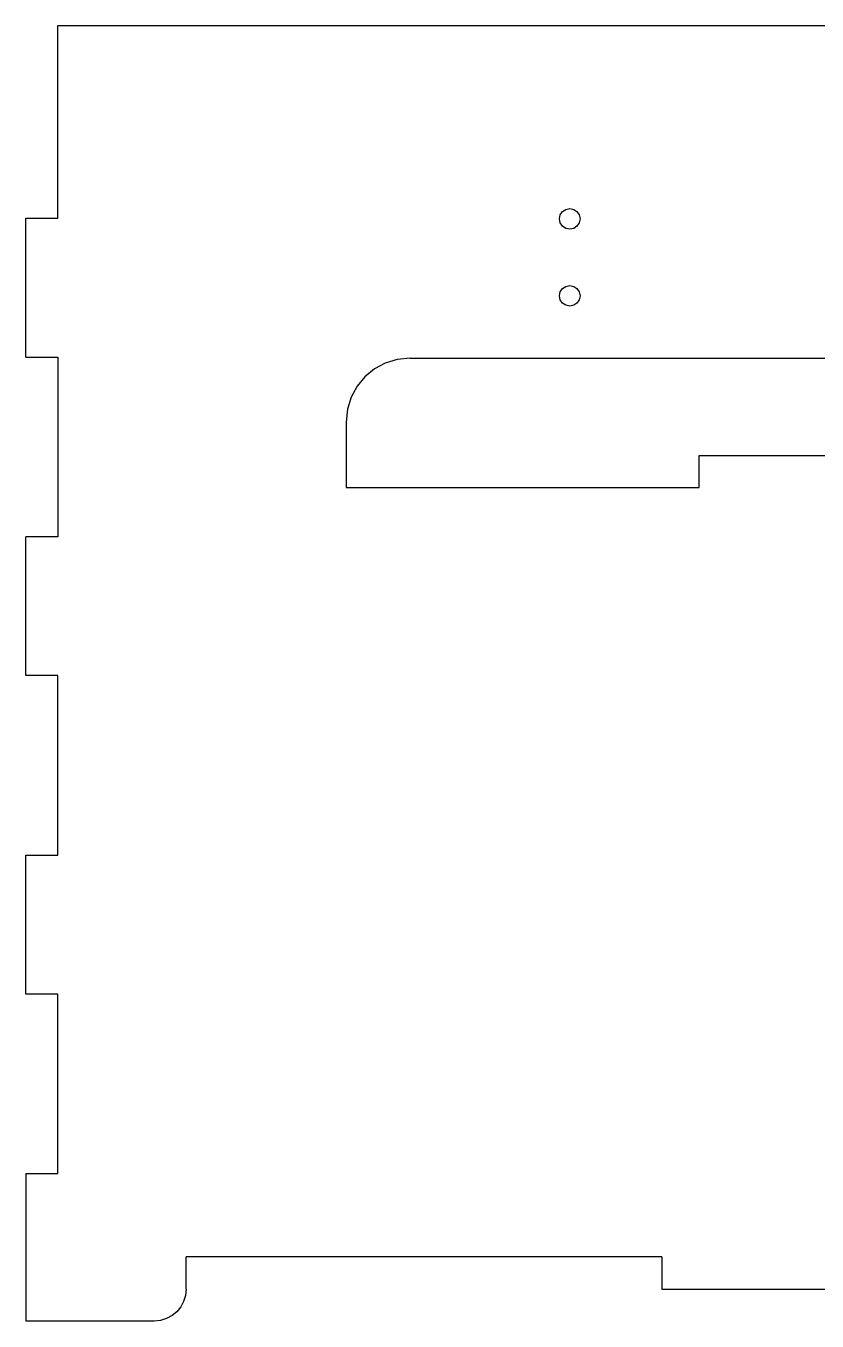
# Model space of a CAD drawing. Extents: x -1 to 616, y -329 to 382.
# Drawn here: x 11.7 to 143.3, y -164 to 51.5 of the extents above; entities that cross this region are included whole.
import ezdxf

# ---------------------------------------------------------------- set-up
doc = ezdxf.new("R2010")
doc.units = 0

msp = doc.modelspace()

# ---------------------------------------------------------------- linework, layer by layer
at = {"layer": 'D_U+00E9coupe V5'}
for p, q in [((368.997, 51.5062), (16.9973, 51.5062)), ((16.9973, 19.5062), (16.9973, 51.5062)), ((11.6639, 19.5062), (16.9973, 19.5062)), ((11.6639, -3.60485), (11.6639, 19.5062)), ((100.43866, 19.399), (100.572779, 20.063313)), ((100.572779, 18.734693), (100.43866, 19.399)), ((100.572779, 20.063313), (100.938536, 20.605802)), ((100.938536, 20.605802), (101.481027, 20.971559)), ((101.481027, 20.971559), (102.14535, 21.10568)), ((102.14535, 21.10568), (102.809652, 20.971559)), ((102.809652, 20.971559), (103.352131, 20.605801)), ((103.352131, 20.605801), (103.717882, 20.063313)), ((103.852, 19.399), (103.717881, 18.734691)), ((103.717882, 20.063313), (103.852, 19.399)), ((103.852, 19.399), (103.852, 19.399)), ((103.852, 19.399), (103.852, 19.399)), ((100.938536, 18.192214), (100.572779, 18.734693)), ((101.481027, 17.826466), (100.938536, 18.192214)), ((102.14535, 17.69235), (101.481027, 17.826466)), ((102.80965, 17.826466), (102.14535, 17.69235)), ((103.352129, 18.192213), (102.80965, 17.826466)), ((103.717881, 18.734691), (103.352129, 18.192213)), ((100.43866, 6.59905), (100.572779, 7.26337)), ((100.572779, 5.934731), (100.43866, 6.59905)), ((100.572779, 7.26337), (100.938536, 7.805847)), ((100.938536, 7.805847), (101.481027, 8.171588)), ((101.481027, 8.171588), (102.14535, 8.3057)), ((102.14535, 8.3057), (102.809652, 8.171588)), ((102.809652, 8.171588), (103.352131, 7.805846)), ((103.352131, 7.805846), (103.717882, 7.263369)), ((103.852, 6.59905), (103.717881, 5.93473)), ((103.717882, 7.263369), (103.852, 6.59905)), ((103.852, 6.59905), (103.852, 6.59905)), ((103.852, 6.59905), (103.852, 6.59905)), ((100.938536, 5.392254), (100.572779, 5.934731)), ((101.481027, 5.026512), (100.938536, 5.392254)), ((102.14535, 4.8924), (101.481027, 5.026512)), ((102.80965, 5.026512), (102.14535, 4.8924)), ((103.352129, 5.392253), (102.80965, 5.026512)), ((103.717881, 5.93473), (103.352129, 5.392253)), ((11.6639, -3.60485), (16.9973, -3.60485)), ((16.9973, -3.60485), (16.9973, -33.4715)), ((73.4493, -3.96369), (71.447065, -4.585223)), ((75.599, -3.74698), (73.4493, -3.96369)), ((75.599, -3.74698), (310.691, -3.74698)), ((69.63519, -5.568686), (68.056564, -6.871186)), ((71.447065, -4.585223), (69.63519, -5.568686)), ((66.75408, -8.449829), (65.77063, -10.261721)), ((68.056564, -6.871186), (66.75408, -8.449829)), ((65.77063, -10.261721), (65.149106, -12.26397)), ((65.149106, -12.26397), (64.9324, -14.41368)), ((64.9324, -14.4136), (64.9324, -25.2937)), ((123.664, -19.9604), (150.162, -19.9604)), ((123.664, -25.2937), (123.664, -19.9604)), ((64.9324, -25.2937), (123.664, -25.2937)), ((16.9973, -33.4715), (11.6639, -33.4715)), ((11.6639, -56.5826), (11.6639, -33.4715)), ((16.9973, -56.5826), (11.6639, -56.5826)), ((16.9973, -86.4492), (16.9973, -56.5826)), ((11.6639, -86.4492), (16.9973, -86.4492)), ((11.6639, -109.56), (11.6639, -86.4492)), ((16.9973, -109.56), (11.6639, -109.56)), ((16.9973, -139.427), (16.9973, -109.56)), ((11.6639, -139.427), (16.9973, -139.427)), ((11.6639, -139.427), (11.6639, -163.96)), ((38.3306, -158.627), (38.3306, -153.294)), ((117.457, -153.294), (38.3306, -153.294)), ((117.457, -153.294), (117.457, -158.627)), ((38.3306, -158.627), (38.222245, -159.701861)), ((117.457, -158.627), (159.267, -158.627)), ((37.91148, -160.702985), (37.41975, -161.608927)), ((38.222245, -159.701861), (37.91148, -160.702985)), ((35.073244, -163.541207), (34.072127, -163.851967)), ((35.979185, -163.049483), (35.073244, -163.541207)), ((36.768502, -162.398241), (35.979185, -163.049483)), ((37.41975, -161.608927), (36.768502, -162.398241)), ((32.9972, -163.96), (11.6639, -163.96)), ((34.072127, -163.851967), (32.99728, -163.96032))]:
    msp.add_line(p, q, dxfattribs=at)

doc.saveas('drawing.dxf')
